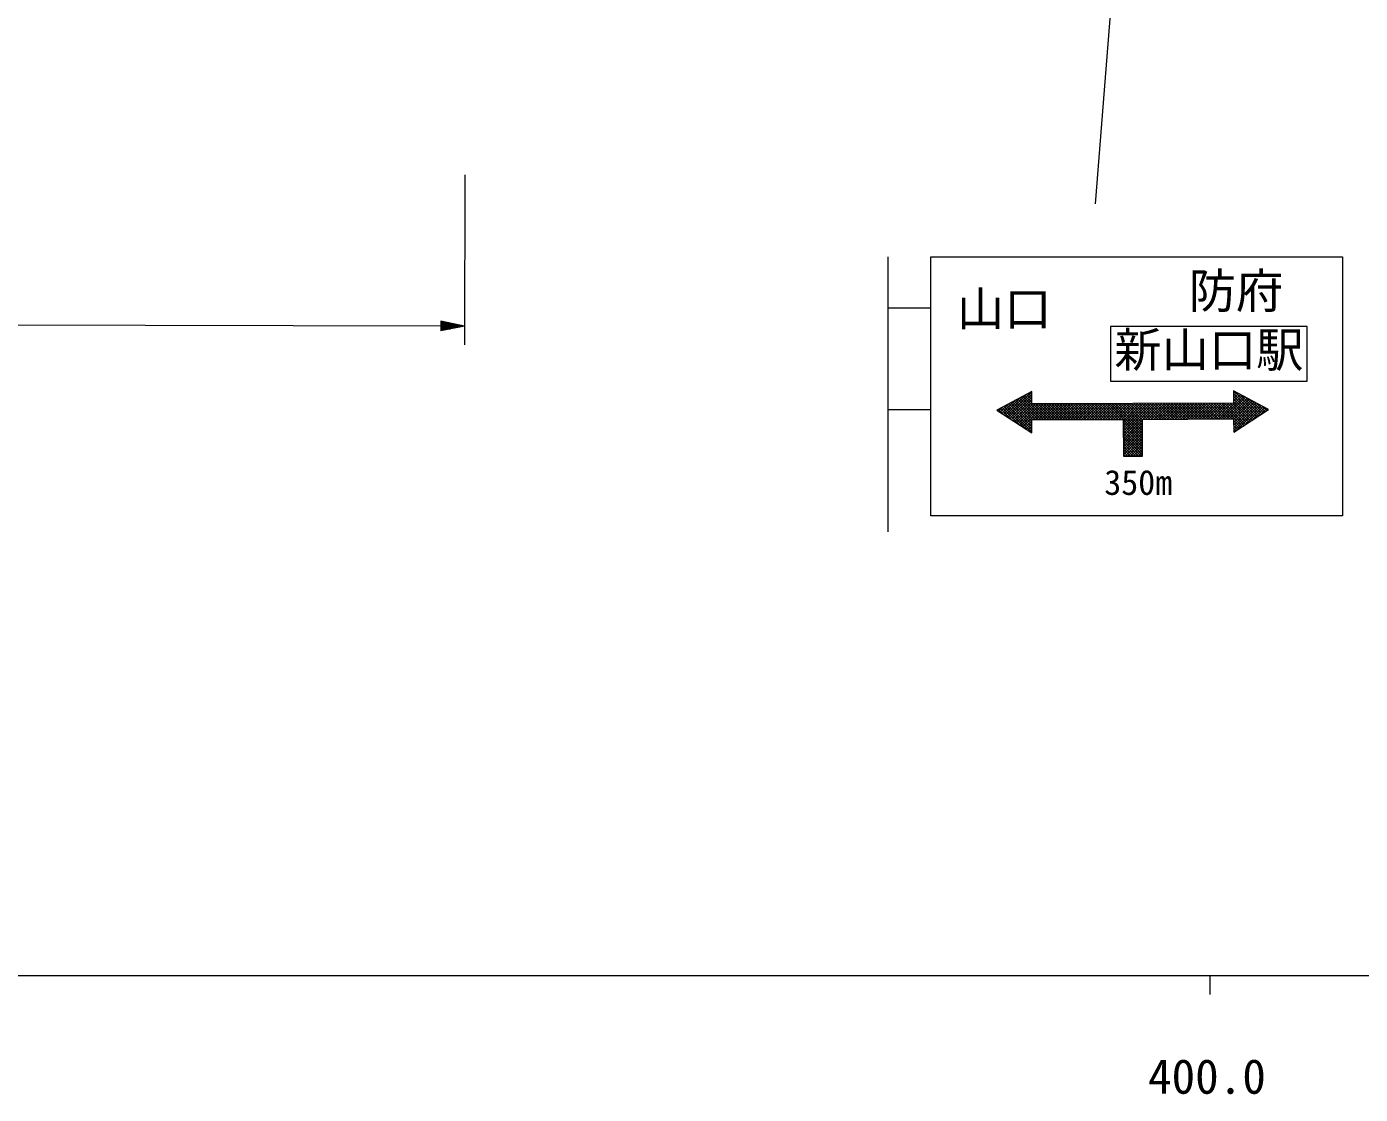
# Model space of a CAD drawing. Units: millimetres, scale not verified. Extents: x 40000 to 680000, y 20000 to 380000.
# Drawn here: x 405413 to 475958, y 198715 to 255173 of the extents above; entities that cross this region are included whole.
import ezdxf
from ezdxf.enums import TextEntityAlignment as Align

# ---------------------------------------------------------------- set-up
doc = ezdxf.new("R2010")
doc.units = ezdxf.units.MM
doc.header["$LTSCALE"] = 1000
for name, color, linetype, lineweight in [('M-STR-HTXT', 7, 'Continuous', 13), ('M-STR-STRC', 7, 'Continuous', 13), ('M-TTL-BAND', 7, 'Continuous', 13)]:
    doc.layers.add(name, color=color, linetype=linetype, lineweight=lineweight)
doc.styles.add('ＭＳ ゴシック', font='')
doc.styles.get('ＭＳ ゴシック').set_extended_font_data('MS Gothic')

msp = doc.modelspace()

# ---------------------------------------------------------------- linework, layer by layer
at = {"layer": 'M-STR-HTXT'}
for p, q in [((428596, 247342), (428571, 238342)), ((327497, 239626), (427324, 239346)), ((427324, 239596), (427323, 239096)), ((428574, 239342), (427323, 239096)), ((427323, 239296), (428323, 239293)), ((428073, 239244), (427323, 239246)), ((427323, 239196), (427823, 239195)), ((428574, 239342), (427324, 239596)), ((427574, 239545), (427324, 239546)), ((427324, 239496), (427824, 239495)), ((428074, 239444), (427324, 239446)), ((427324, 239396), (428324, 239393)), ((428574, 239342), (427324, 239346)), ((427573, 239145), (427323, 239146))]:
    msp.add_line(p, q, dxfattribs=at)
at = {"layer": 'M-STR-STRC'}
for p, q in [((464844, 282795), (461938, 245804)), ((450959, 243005), (450959, 228465)), ((453233, 240312), (453233, 243005)), ((453233, 243005), (475011, 243005)), ((475011, 243005), (475011, 229300)), ((450959, 240312), (453233, 240312)), ((453233, 234925), (453233, 240312)), ((457164, 234614), (458267, 235712)), ((457251, 234558), (458576, 235879)), ((457337, 234503), (458581, 235743)), ((459332, 234400), (458109, 235627)), ((458585, 235291), (458201, 235677)), ((458584, 235434), (458293, 235726)), ((458583, 235577), (458385, 235776)), ((458581, 235720), (458477, 235825)), ((458580, 235863), (458568, 235875)), ((468453, 234426), (469705, 235674)), ((468595, 234427), (469797, 235625)), ((469254, 235648), (469428, 235821)), ((469254, 235507), (469520, 235772)), ((469254, 235365), (469612, 235723)), ((470406, 234477), (469254, 235634)), ((469255, 235790), (469335, 235870)), ((470492, 234533), (469255, 235775)), ((470578, 234589), (469263, 235909)), ((470663, 234645), (469562, 235749)), ((450959, 234925), (453233, 234925)), ((456820, 234835), (457030, 235045)), ((457104, 234652), (456824, 234933)), ((456906, 234780), (457339, 235211)), ((457495, 234402), (456916, 234983)), ((456992, 234724), (457648, 235378)), ((457886, 234151), (457008, 235033)), ((457078, 234669), (457957, 235545)), ((458277, 233901), (457100, 235082)), ((458586, 233732), (457191, 235132)), ((458586, 233873), (457283, 235181)), ((458587, 234014), (457375, 235231)), ((457423, 234448), (458583, 235603)), ((458587, 234155), (457467, 235280)), ((457509, 234393), (458584, 235463)), ((458588, 234296), (457559, 235330)), ((457595, 234337), (458585, 235323)), ((458626, 234400), (457650, 235379)), ((457682, 234282), (458627, 235224)), ((458767, 234400), (457742, 235429)), ((457768, 234227), (458769, 235225)), ((458908, 234400), (457834, 235478)), ((457854, 234172), (458911, 235225)), ((459049, 234400), (457926, 235528)), ((457940, 234116), (459054, 235226)), ((459191, 234400), (458018, 235577)), ((458026, 234061), (459196, 235226)), ((458113, 234006), (459338, 235226)), ((458650, 234400), (459480, 235227)), ((459473, 234400), (458652, 235224)), ((458792, 234400), (459622, 235227)), ((459614, 234400), (458792, 235225)), ((459756, 234400), (458933, 235225)), ((458934, 234400), (459764, 235228)), ((459897, 234400), (459074, 235226)), ((459075, 234400), (459906, 235228)), ((460038, 234400), (459215, 235226)), ((459217, 234400), (460048, 235228)), ((460179, 234400), (459355, 235226)), ((459358, 234400), (460190, 235229)), ((460320, 234400), (459496, 235227)), ((459500, 234400), (460333, 235229)), ((460462, 234399), (459637, 235227)), ((459642, 234400), (460475, 235230)), ((460603, 234399), (459778, 235228)), ((459783, 234400), (460617, 235230)), ((460744, 234399), (459918, 235228)), ((459925, 234400), (460759, 235231)), ((460885, 234399), (460059, 235228)), ((460067, 234400), (460901, 235231)), ((461026, 234399), (460200, 235229)), ((460208, 234400), (461043, 235231)), ((461168, 234399), (460341, 235229)), ((460350, 234400), (461185, 235232)), ((461309, 234399), (460481, 235230)), ((460491, 234399), (461327, 235232)), ((461450, 234399), (460622, 235230)), ((460633, 234399), (461469, 235233)), ((461591, 234399), (460763, 235231)), ((460775, 234399), (461612, 235233)), ((461733, 234399), (460904, 235231)), ((460916, 234399), (461754, 235234)), ((461874, 234399), (461044, 235231)), ((461058, 234399), (461896, 235234)), ((462015, 234399), (461185, 235232)), ((461200, 234399), (462038, 235234)), ((462156, 234399), (461326, 235232)), ((461341, 234399), (462180, 235235)), ((462297, 234399), (461467, 235233)), ((461483, 234399), (462322, 235235)), ((462439, 234399), (461607, 235233)), ((461624, 234399), (462464, 235236)), ((462580, 234399), (461748, 235234)), ((461766, 234399), (462606, 235236)), ((462721, 234398), (461889, 235234)), ((461908, 234399), (462748, 235236)), ((462862, 234398), (462030, 235234)), ((462049, 234399), (462891, 235237)), ((463004, 234398), (462170, 235235)), ((462191, 234399), (463033, 235237)), ((463145, 234398), (462311, 235235)), ((462332, 234399), (463175, 235238)), ((463286, 234398), (462452, 235236)), ((462474, 234399), (463317, 235238)), ((464442, 233380), (462593, 235236)), ((462616, 234399), (463459, 235239)), ((464442, 233522), (462733, 235236)), ((462757, 234398), (463601, 235239)), ((464442, 233663), (462874, 235237)), ((462899, 234398), (463743, 235239)), ((464441, 233805), (463015, 235237)), ((463041, 234398), (463885, 235240)), ((464441, 233947), (463155, 235238)), ((463182, 234398), (464027, 235240)), ((464441, 234089), (463296, 235238)), ((463324, 234398), (464169, 235241)), ((463405, 234338), (464312, 235241)), ((463408, 234200), (464454, 235242)), ((463410, 234061), (464596, 235242)), ((463413, 233922), (464738, 235242)), ((463415, 233784), (464880, 235243)), ((463418, 233645), (465022, 235243)), ((463420, 233506), (465164, 235244)), ((464441, 234231), (463437, 235239)), ((464441, 234373), (463578, 235239)), ((464556, 234398), (463718, 235239)), ((464697, 234399), (463859, 235240)), ((464837, 234400), (464000, 235240)), ((464977, 234401), (464141, 235241)), ((465117, 234402), (464281, 235241)), ((465257, 234403), (464422, 235241)), ((464457, 234398), (465306, 235244)), ((465397, 234404), (464563, 235242)), ((464599, 234399), (465448, 235245)), ((465538, 234405), (464704, 235242)), ((464742, 234400), (465591, 235245)), ((465678, 234406), (464844, 235243)), ((464885, 234401), (465733, 235245)), ((465818, 234407), (464985, 235243)), ((465027, 234402), (465875, 235246)), ((465958, 234408), (465126, 235244)), ((465170, 234403), (466017, 235246)), ((466098, 234409), (465267, 235244)), ((465313, 234404), (466159, 235247)), ((466238, 234410), (465407, 235244)), ((465456, 234405), (466301, 235247)), ((466378, 234411), (465548, 235245)), ((465598, 234406), (466443, 235247)), ((466519, 234412), (465689, 235245)), ((465741, 234407), (466585, 235248)), ((466659, 234413), (465830, 235246)), ((465884, 234408), (466727, 235248)), ((466799, 234414), (465970, 235246)), ((466026, 234409), (466870, 235249)), ((466939, 234415), (466111, 235246)), ((466169, 234410), (467012, 235249)), ((467079, 234416), (466252, 235247)), ((466312, 234411), (467154, 235250)), ((467219, 234417), (466393, 235247)), ((466455, 234412), (467296, 235250)), ((467360, 234418), (466533, 235248)), ((466597, 234413), (467438, 235250)), ((467500, 234419), (466674, 235248)), ((466740, 234414), (467580, 235251)), ((467640, 234420), (466815, 235249)), ((466883, 234415), (467722, 235251)), ((467780, 234421), (466956, 235249)), ((467025, 234416), (467864, 235252)), ((467920, 234422), (467096, 235249)), ((467168, 234417), (468006, 235252)), ((468060, 234423), (467237, 235250)), ((467311, 234418), (468149, 235253)), ((468201, 234424), (467378, 235250)), ((467454, 234419), (468291, 235253)), ((468341, 234425), (467518, 235251)), ((467596, 234420), (468433, 235253)), ((468481, 234426), (467659, 235251)), ((467739, 234421), (468575, 235254)), ((468621, 234427), (467800, 235251)), ((467882, 234422), (468717, 235254)), ((468761, 234428), (467941, 235252)), ((468024, 234423), (468859, 235255)), ((468901, 234429), (468081, 235252)), ((468167, 234424), (469001, 235255)), ((469041, 234430), (468222, 235253)), ((468310, 234425), (469143, 235255)), ((469182, 234431), (468363, 235253)), ((469721, 234032), (468504, 235254)), ((469807, 234087), (468644, 235254)), ((468738, 234428), (469890, 235576)), ((469892, 234143), (468785, 235254)), ((468881, 234429), (469982, 235527)), ((469978, 234199), (468926, 235255)), ((469023, 234430), (470075, 235478)), ((470064, 234255), (469067, 235255)), ((469166, 234431), (470167, 235428)), ((470149, 234310), (469207, 235256)), ((470235, 234366), (469253, 235351)), ((470321, 234422), (469254, 235492)), ((469257, 234381), (470259, 235379)), ((469259, 234241), (470352, 235330)), ((469260, 234101), (470444, 235281)), ((469262, 233962), (470537, 235232)), ((469263, 233822), (470629, 235183)), ((469415, 233833), (470722, 235134)), ((469824, 234099), (470814, 235085)), ((470749, 234700), (469862, 235590)), ((470834, 234756), (470162, 235431)), ((470232, 234364), (470906, 235036)), ((470920, 234812), (470462, 235272)), ((470641, 234630), (470999, 234987)), ((471006, 234868), (470761, 235113)), ((471049, 234896), (471091, 234938)), ((471091, 234923), (471061, 234954)), ((458199, 233950), (458588, 234338)), ((464442, 233238), (463407, 234277)), ((463423, 233367), (464441, 234382)), ((463425, 233229), (464441, 234241)), ((469635, 233976), (469257, 234356)), ((469550, 233920), (469259, 234212)), ((458285, 233895), (458588, 234197)), ((458371, 233840), (458587, 234055)), ((458457, 233785), (458586, 233913)), ((458544, 233729), (458586, 233771)), ((464442, 233096), (463409, 234133)), ((464442, 232954), (463412, 233989)), ((464443, 232812), (463414, 233844)), ((464443, 232670), (463417, 233700)), ((464443, 232529), (463419, 233556)), ((463428, 233090), (464441, 234100)), ((463430, 232951), (464441, 233959)), ((463433, 232813), (464441, 233818)), ((463435, 232674), (464442, 233677)), ((463437, 232535), (464442, 233536)), ((469464, 233864), (469260, 234069)), ((469379, 233809), (469262, 233926)), ((469293, 233753), (469264, 233782)), ((464366, 232465), (463422, 233412)), ((464224, 232465), (463424, 233267)), ((464083, 232465), (463427, 233123)), ((463941, 232465), (463430, 232979)), ((463800, 232466), (463432, 232835)), ((463510, 232466), (464442, 233395)), ((463651, 232466), (464442, 233254)), ((463793, 232466), (464442, 233113)), ((463934, 232465), (464442, 232972)), ((464076, 232465), (464443, 232831)), ((463658, 232466), (463435, 232690)), ((463517, 232466), (463437, 232546)), ((464217, 232465), (464443, 232690)), ((464358, 232465), (464443, 232549))]:
    msp.add_line(p, q, dxfattribs=at)
for points in [[(462748, 236424), (473148, 236424), (473148, 239324), (462748, 239324)], [(463439, 232466), (464443, 232464), (464441, 234397), (469256, 234432), (469264, 233734), (471104, 234931), (469255, 235913), (469253, 235256), (458586, 235224), (458580, 235881), (456738, 234887), (458586, 233703), (458588, 234400), (463404, 234398)]]:
    msp.add_lwpolyline(points, close=True, dxfattribs=at)
msp.add_lwpolyline([(475011, 229300), (453233, 229300), (453233, 234925)], dxfattribs=at)
at = {"layer": 'M-TTL-BAND'}
for p, q in [((40000, 205000), (579000, 205000)), ((468000, 205000), (468000, 204000))]:
    msp.add_line(p, q, dxfattribs=at)

# ---------------------------------------------------------------- texts
at = {"layer": 'M-STR-STRC', "style": 'ＭＳ ゴシック'}
for s, height, p in [('防府', 1833, (469382, 239737)), ('山口', 1833, (457120, 238794)), ('350m', 1320, (464210, 230016))]:
    msp.add_text(s, height=height, dxfattribs=at).set_placement(p, align=Align.BOTTOM_CENTER)
msp.add_text('新山口駅', height=1833, dxfattribs=at).set_placement((472948, 236624), align=Align.BOTTOM_RIGHT)
at = {"layer": 'M-TTL-BAND', "style": 'ＭＳ ゴシック'}
msp.add_text('400.0', height=1833, dxfattribs=at).set_placement((467844, 198195), align=Align.BOTTOM_CENTER)

doc.saveas('drawing.dxf')
